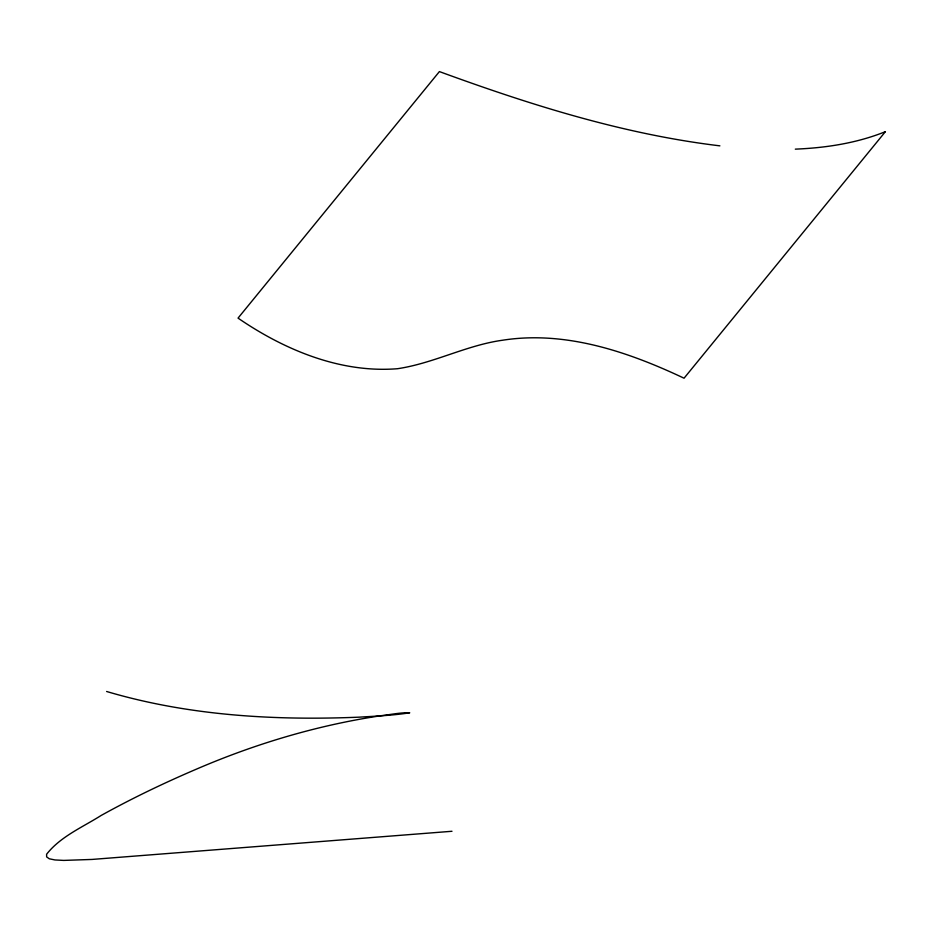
<?xml version="1.0" encoding="UTF-8"?>
<svg xmlns="http://www.w3.org/2000/svg" width="932" height="932" viewBox="0 0 932 932"><rect width="100%" height="100%" fill="white"/><g stroke="black" fill="none" stroke-linecap="round" stroke-linejoin="round"><path stroke-width="1.4" d="M451.985 831.274L92.047 859.432L63.726 860.411L54.93 859.945L49.326 858.791L46.647 856.904L46.6 854.248C60.51 836.505 82.494 827.267 101.169 815.453C131.761 798.479 163.345 783.323 195.499 769.541C254.716 743.957 317.02 725.306 380.85 715.729C390.159 714.693 400.993 712.374 409.742 712.794C393.059 715.427 376.12 716.126 359.274 717.151C274.497 720.681 188.334 715.683 106.609 691.486M795.322 149.143C825.962 147.885 856.811 143.167 885.4 131.668L684.053 378.206C627.958 351.702 565.375 330.406 502.569 340.227C466.373 345.236 433.601 363.352 397.533 368.711C340.483 373.336 284.342 349.884 238.044 318.115L439.403 71.589C530.273 104.827 623.485 134.278 719.888 145.846"/></g></svg>
